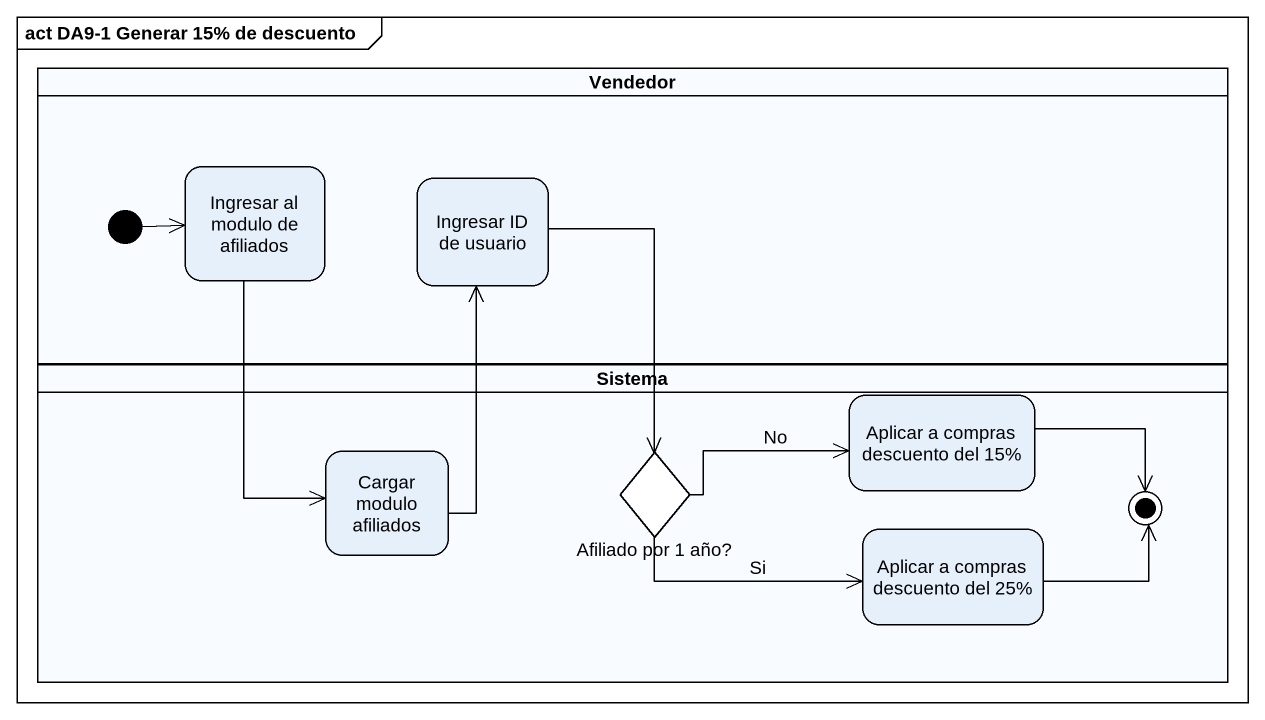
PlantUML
@startuml
mainframe act DA9-1 Generar 15% de descuento
hide empty description
state Vendedor <<partition>> {
  state "Ingresar al modulo de afiliados" as Ingresar_al_modulo_de
  state "Ingresar ID de usuario" as Ingresar_ID_de_usuario
  [*] -right-> Ingresar_al_modulo_de
}
state Sistema <<partition>> {
  state "Aplicar a compras descuento del 15%" as Aplicar_a_compras_descuento
  state "Cargar modulo afiliados" as Cargar_modulo_afiliados
  state "Afiliado por 1 año?" as Afiliado_por_1_año <<choice>>
  state "Aplicar a compras descuento del 25%" as Aplicar_a_compras_descuento_2
  Aplicar_a_compras_descuento -right-> [*]
  Aplicar_a_compras_descuento_2 -right-> [*]
}
Ingresar_al_modulo_de --> Cargar_modulo_afiliados
Ingresar_ID_de_usuario --> Afiliado_por_1_año
Cargar_modulo_afiliados -up-> Ingresar_ID_de_usuario
Afiliado_por_1_año -right-> Aplicar_a_compras_descuento : No
Afiliado_por_1_año -right-> Aplicar_a_compras_descuento_2 : Si
@enduml
